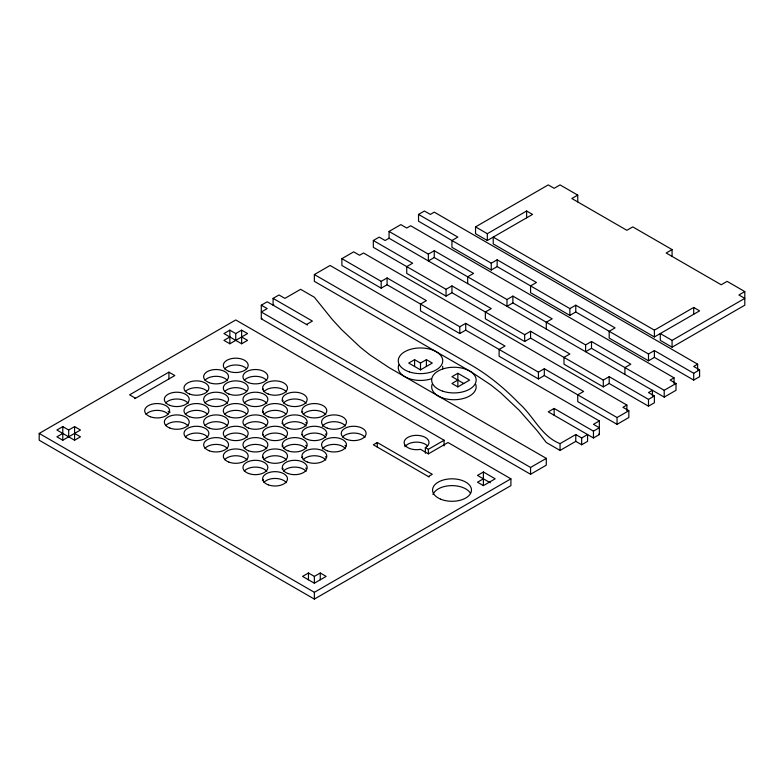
<?xml version="1.0" encoding="UTF-8"?>
<svg xmlns="http://www.w3.org/2000/svg" width="784" height="784" viewBox="0 0 784 784"><rect width="100%" height="100%" fill="white"/><g stroke="black" fill="none" stroke-linecap="round" stroke-linejoin="round"><path stroke-width="1.18" d="M425.359 453.25L425.359 447.595A12.426 7.174 0 0 0 421.596 435.953A12.426 7.174 0 0 0 404.152 442.176A12.426 7.174 0 0 0 420.498 449.33L428.358 453.867L448.017 442.519L510.913 478.828L510.913 485.619L314.364 599.094L39.2 440.226L39.2 433.434L235.749 319.96L444.087 440.245L444.087 445.9M273.832 304.77L273.087 305.192L273.087 298.381L278.986 294.98L284.886 298.381L300.605 289.306L314.364 297.244L332.298 319.519L341.452 329.486L360.121 347.067L369.646 354.691L389.05 367.598L546.291 458.385L546.291 465.186L530.562 474.271L261.297 318.814L261.297 305.192L267.197 301.791L307.485 325.046M314.364 274.557L471.605 365.334C489.245 375.614 505.023 388.815 519.204 403.456C533.669 416.226 541.274 436.286 560.05 443.626L575.77 434.552L581.669 437.962L587.559 434.552L587.559 441.363L581.669 444.763L575.77 441.363L560.05 450.437L546.291 442.499L537.383 430.975L519.204 410.267L500.535 392.676L491.009 385.052L471.605 372.145L314.364 281.358L314.364 274.557L330.084 265.472L599.358 420.939L599.358 434.552L593.459 437.962L548.251 411.855L554.151 408.454L593.459 431.151L599.358 427.741L593.459 424.34L599.358 420.939M341.883 258.671L381.191 281.358L387.09 277.957L426.398 300.654L420.498 304.055L420.498 310.866L459.806 333.563L465.706 330.152L538.432 372.145L544.321 368.735L583.629 391.432L577.739 394.832L577.739 401.643L617.047 424.34L628.837 417.529L628.837 410.728L617.047 417.529L544.321 375.546L538.432 378.946L499.114 356.259L499.114 349.448L505.014 346.038L465.706 323.351L459.806 326.752L387.09 284.768L381.191 288.169L341.883 265.472L341.883 258.671L353.672 251.86L359.572 255.261L363.502 252.997L626.877 405.054L626.877 410.728M373.331 240.512L412.639 263.208L406.739 266.609L406.739 273.42L446.047 296.117L451.947 292.706L524.672 334.699L530.562 331.289L569.87 353.986L563.98 357.386L563.98 364.197L603.288 386.894L609.188 383.494L648.495 406.181L654.385 402.78L654.385 395.969L648.495 399.379L609.188 376.683L603.288 380.083L530.562 338.1L524.672 341.501L485.355 318.814L485.355 312.003L491.254 308.592L451.947 285.905L446.047 289.306L373.331 247.323L373.331 240.512L379.221 237.111L385.12 240.512L389.05 238.238L664.215 397.106L676.014 390.295L676.014 383.494L670.114 380.083L674.044 377.819L674.044 383.494M389.05 238.238L389.05 231.437L400.849 224.626L406.739 228.026L410.669 225.763L674.044 377.819M418.538 214.414L457.846 237.111L451.947 240.512L451.947 247.323L491.254 270.019L497.154 266.609L569.87 308.592L575.77 305.192L615.077 327.888L609.188 331.289L609.188 338.1L648.495 360.797L654.385 357.386L693.703 380.083L699.593 376.683L699.593 369.872L693.703 373.272L654.385 350.585L648.495 353.986L575.77 312.003L569.87 315.403L530.562 292.706L530.562 285.905L536.462 282.495L497.154 259.798L491.254 263.208L418.538 221.225L418.538 214.414L424.428 211.004L430.328 214.414L434.258 212.141L697.633 364.197L697.633 369.872M62.789 433.415L56.889 436.825L62.789 440.226L80.478 430.014L74.578 426.614L68.678 430.014L62.789 426.614L56.889 430.014L74.578 440.226L80.478 436.825L74.578 433.415M229.849 336.963L223.95 340.374L229.849 343.774L247.538 333.563L241.639 330.152L235.749 333.563L229.849 330.152L223.95 333.563L241.639 343.774L247.538 340.374L241.639 336.963M134.779 398.664L174.812 375.546L168.923 372.145L129.615 394.832L135.505 398.243M261.297 318.814L262.032 318.382M306.505 324.478L312.395 321.077L273.087 298.381M389.05 231.437L428.358 254.124L434.258 250.723L473.565 273.42L467.666 276.821L467.666 283.632M475.535 226.89L487.325 233.701L526.632 211.004L532.532 214.414L487.325 240.512L475.535 233.701L475.535 226.89L548.251 184.906L554.151 188.317L560.05 184.906L577.739 195.118L577.739 201.929M546.291 329.025L546.291 322.214L552.181 318.814L512.873 296.117L506.983 299.517L434.258 257.534L428.358 260.935L428.358 254.124M577.739 195.118L571.84 198.528L626.877 230.3L632.766 226.89L672.074 249.586L672.074 256.397M414.599 359.66L408.709 363.061L420.498 369.872L432.288 363.061L426.398 359.66L420.498 363.061L414.599 359.66L414.599 366.471M624.907 374.409L624.907 367.598L630.806 364.197L591.499 341.501L585.599 344.911L512.873 302.918L506.983 306.328L506.983 299.517M457.846 380.083L451.947 383.494L457.846 386.894L469.636 380.083L457.846 373.272L451.947 376.683L463.736 383.494M672.074 249.586L666.184 252.997L721.211 284.768L727.111 281.358L744.8 291.579L744.8 305.192L672.074 347.175L660.285 340.374L660.285 333.563L672.074 340.374L744.8 298.381L738.9 294.98L744.8 291.579M428.358 476.554L432.288 474.291L377.261 442.519L373.331 444.783L429.113 476.976M676.014 383.494L664.215 390.295L591.499 348.312L585.599 351.712L585.599 344.911M425.359 447.595L428.358 449.33L444.087 440.245M654.385 330.152L693.703 307.465L699.593 310.866L654.385 336.963L493.224 243.912L493.224 237.111L654.385 330.152L654.385 336.963M308.465 572.996L302.575 576.397L314.364 583.208L326.154 576.397L320.264 572.996L314.364 576.397L308.465 572.996L308.465 579.797M483.395 478.808L477.495 482.209L483.395 485.619L495.184 478.808L483.395 471.997L477.495 475.408L490.274 482.777M626.877 405.054L622.937 407.317L628.837 410.728M697.633 364.197L693.703 366.471L699.593 369.872M261.297 305.192L267.197 308.592L261.297 312.003L530.562 467.46L546.291 458.385M39.2 433.434L314.364 592.302L510.913 478.828M654.385 395.969L648.495 392.568L652.425 390.295L652.425 395.969M598.623 434.13L599.358 434.552M693.703 307.465L693.703 314.266M693.703 373.272L693.703 380.083M672.074 340.374L672.074 347.175M664.215 390.295L664.215 397.106M654.385 350.585L654.385 357.386M648.495 353.986L648.495 360.797M648.495 399.379L648.495 406.181M617.047 417.529L617.047 424.34M609.188 376.683L609.188 383.494M603.288 380.083L603.288 386.894M593.459 431.151L593.459 437.962M591.499 341.501L591.499 348.312M581.669 437.962L581.669 444.763M575.77 305.192L575.77 312.003M575.77 434.552L575.77 441.363M569.87 308.592L569.87 315.403M560.05 443.626L560.05 450.437M554.151 408.454L554.151 415.265M544.321 368.735L544.321 375.546M538.432 372.145L538.432 378.946M530.562 331.289L530.562 338.1M530.562 467.46L530.562 474.271M526.632 211.004L526.632 217.815M524.672 334.699L524.672 341.501M512.873 296.117L512.873 302.918M497.154 259.798L497.154 266.609M491.254 263.208L491.254 270.019M487.325 233.701L487.325 240.512M483.395 471.997L483.395 485.619M465.706 323.351L465.706 330.152M459.806 326.752L459.806 333.563M457.846 373.272L457.846 386.894M451.947 285.905L451.947 292.706M446.047 289.306L446.047 296.117M434.258 250.723L434.258 257.534M428.358 449.33L428.358 453.848M426.398 359.66L426.398 366.471M420.498 363.061L420.498 369.872M404.779 444.783L404.779 445.635M387.09 277.957L387.09 284.768M381.191 281.358L381.191 288.169M377.261 442.519L377.261 447.037M320.264 572.996L320.264 579.797M314.364 576.397L314.364 583.208M314.364 592.302L314.364 599.094M241.639 330.152L241.639 343.774M235.749 333.563L235.749 340.374M229.849 330.152L229.849 343.774M168.923 372.145L168.923 378.946M74.578 426.614L74.578 440.226M68.678 430.014L68.678 436.825M62.789 426.614L62.789 440.226M475.672 384.268A22.236 12.838 0 0 1 453.916 399.732A22.236 12.838 0 0 1 432.151 384.268M442.617 366.275A22.236 12.838 0 0 1 442.617 368.931M431.288 378.829A22.236 12.838 0 0 1 407.308 377.937A22.236 12.838 0 0 1 398.733 364.972M404.936 446.772A12.426 7.174 0 0 1 415.667 442.147A12.426 7.174 0 0 1 427.447 445.831M283.053 423.027A12.426 7.174 0 0 1 282.083 423.448M263.934 414.324A12.426 7.174 0 0 1 274.802 410.355A12.426 7.174 0 0 1 285.935 414.06M326.301 457.199A12.426 7.174 0 0 1 325.35 456.719M322.391 449.046A12.426 7.174 0 0 1 333.7 444.401A12.426 7.174 0 0 1 345.411 448.703M306.642 445.851A12.426 7.174 0 0 1 305.691 445.371M303.241 437.021A12.426 7.174 0 0 1 314.688 433.052A12.426 7.174 0 0 1 325.752 437.354M302.702 434.375A12.426 7.174 0 0 1 301.732 434.797M283.592 425.673A12.426 7.174 0 0 1 295.029 421.704A12.426 7.174 0 0 1 306.103 426.006M263.395 411.678A12.426 7.174 0 0 1 262.424 412.11M244.285 402.976A12.426 7.174 0 0 1 255.721 399.007A12.426 7.174 0 0 1 266.795 403.309M224.626 391.628A12.426 7.174 0 0 1 235.494 387.659A12.426 7.174 0 0 1 246.627 391.363M204.977 402.976A12.426 7.174 0 0 1 216.413 399.007A12.426 7.174 0 0 1 227.487 403.309M204.977 380.279A12.426 7.174 0 0 1 216.413 376.31A12.426 7.174 0 0 1 227.487 380.622M170.108 412.237A12.426 7.174 0 0 1 168.109 411.326M165.659 402.976A12.426 7.174 0 0 1 177.106 399.007A12.426 7.174 0 0 1 188.17 403.309M263.395 457.072A12.426 7.174 0 0 1 262.424 457.493M244.285 448.37A12.426 7.174 0 0 1 255.721 444.401A12.426 7.174 0 0 1 266.795 448.703M204.977 425.673A12.426 7.174 0 0 1 216.413 421.704A12.426 7.174 0 0 1 227.487 426.006M283.592 471.057A12.426 7.174 0 0 1 295.029 467.097A12.426 7.174 0 0 1 306.103 471.4M185.318 414.324A12.426 7.174 0 0 1 196.186 410.355A12.426 7.174 0 0 1 207.319 414.06M224.626 437.021A12.426 7.174 0 0 1 236.072 433.052A12.426 7.174 0 0 1 247.136 437.354M283.053 468.42A12.426 7.174 0 0 1 282.083 468.842M263.934 459.708A12.426 7.174 0 0 1 275.38 455.749A12.426 7.174 0 0 1 286.444 460.051M263.395 479.769A12.426 7.174 0 0 1 262.424 480.19M244.285 471.057A12.426 7.174 0 0 1 255.721 467.097A12.426 7.174 0 0 1 266.795 471.4M146.01 414.324A12.426 7.174 0 0 1 156.869 410.355A12.426 7.174 0 0 1 168.011 414.06M204.977 448.37A12.426 7.174 0 0 1 216.413 444.401A12.426 7.174 0 0 1 227.487 448.703M165.659 425.673A12.426 7.174 0 0 1 177.106 421.704A12.426 7.174 0 0 1 188.17 426.006M263.934 482.405A12.426 7.174 0 0 1 275.38 478.446A12.426 7.174 0 0 1 286.444 482.748M185.318 437.021A12.426 7.174 0 0 1 196.755 433.052A12.426 7.174 0 0 1 207.829 437.354M224.626 459.708A12.426 7.174 0 0 1 236.072 455.749A12.426 7.174 0 0 1 247.136 460.051M302.702 457.072A12.426 7.174 0 0 1 301.732 457.493M283.592 448.37A12.426 7.174 0 0 1 295.029 444.401A12.426 7.174 0 0 1 306.103 448.703M185.318 391.628A12.426 7.174 0 0 1 196.186 387.659A12.426 7.174 0 0 1 207.319 391.363M263.395 434.375A12.426 7.174 0 0 1 262.424 434.797M244.285 425.673A12.426 7.174 0 0 1 255.721 421.704A12.426 7.174 0 0 1 266.795 426.006M306.642 468.548A12.426 7.174 0 0 1 305.691 468.068M303.241 459.708A12.426 7.174 0 0 1 314.688 455.749A12.426 7.174 0 0 1 325.752 460.051M224.626 414.324A12.426 7.174 0 0 1 235.494 410.355A12.426 7.174 0 0 1 246.627 414.06M283.053 445.724A12.426 7.174 0 0 1 282.083 446.145M263.934 437.021A12.426 7.174 0 0 1 275.38 433.052A12.426 7.174 0 0 1 286.444 437.354M326.301 434.503A12.426 7.174 0 0 1 325.35 434.022M322.391 426.349A12.426 7.174 0 0 1 333.7 421.704A12.426 7.174 0 0 1 345.411 426.006M224.626 368.931A12.426 7.174 0 0 1 235.494 364.972A12.426 7.174 0 0 1 246.627 368.676M302.702 411.678A12.426 7.174 0 0 1 301.732 412.11M283.592 402.976A12.426 7.174 0 0 1 295.029 399.007A12.426 7.174 0 0 1 306.103 403.309M263.395 388.982A12.426 7.174 0 0 1 262.424 389.413M244.285 380.279A12.426 7.174 0 0 1 255.721 376.31A12.426 7.174 0 0 1 266.795 380.622M345.95 445.851A12.426 7.174 0 0 1 344.999 445.371M342.559 437.021A12.426 7.174 0 0 1 353.996 433.052A12.426 7.174 0 0 1 365.07 437.354M283.053 400.33A12.426 7.174 0 0 1 282.083 400.761M263.934 391.628A12.426 7.174 0 0 1 275.38 387.659A12.426 7.174 0 0 1 286.444 391.961M306.642 423.154A12.426 7.174 0 0 1 305.691 422.674M303.241 414.324A12.426 7.174 0 0 1 314.688 410.355A12.426 7.174 0 0 1 325.752 414.658M432.974 494.547A19.453 11.231 0 0 1 451.025 485.629A19.453 11.231 0 0 1 470.557 493.44M442.793 391.206A22.236 12.838 0 0 0 476.153 380.083A22.236 12.838 0 0 0 442.793 368.97A22.236 12.838 0 0 0 442.793 391.206M409.385 371.91A22.236 12.838 0 0 0 442.735 360.797A22.236 12.838 0 0 0 409.385 349.674A22.236 12.838 0 0 0 409.385 371.91M268.255 416.755A12.426 7.174 0 0 0 287.463 411.139A12.426 7.174 0 0 0 269.441 404.338A12.426 7.174 0 0 0 268.255 416.755M327.222 450.79A12.426 7.174 0 0 0 346.43 445.185A12.426 7.174 0 0 0 328.408 438.383A12.426 7.174 0 0 0 327.222 450.79M307.563 439.442A12.426 7.174 0 0 0 326.771 433.836A12.426 7.174 0 0 0 308.749 427.035A12.426 7.174 0 0 0 307.563 439.442M287.914 428.103A12.426 7.174 0 0 0 307.122 422.488A12.426 7.174 0 0 0 289.1 415.687A12.426 7.174 0 0 0 287.914 428.103M248.597 405.406A12.426 7.174 0 0 0 267.814 399.791A12.426 7.174 0 0 0 249.792 392.99A12.426 7.174 0 0 0 248.597 405.406M228.948 394.058A12.426 7.174 0 0 0 248.156 388.443A12.426 7.174 0 0 0 230.133 381.641A12.426 7.174 0 0 0 228.948 394.058M209.289 405.406A12.426 7.174 0 0 0 228.507 399.791A12.426 7.174 0 0 0 210.484 392.99A12.426 7.174 0 0 0 209.289 405.406M209.289 382.71A12.426 7.174 0 0 0 228.507 377.094A12.426 7.174 0 0 0 210.484 370.293A12.426 7.174 0 0 0 209.289 382.71M169.981 405.406A12.426 7.174 0 0 0 189.189 399.791A12.426 7.174 0 0 0 171.167 392.99A12.426 7.174 0 0 0 169.981 405.406M248.597 450.79A12.426 7.174 0 0 0 267.814 445.185A12.426 7.174 0 0 0 249.792 438.383A12.426 7.174 0 0 0 248.597 450.79M209.289 428.103A12.426 7.174 0 0 0 228.507 422.488A12.426 7.174 0 0 0 210.484 415.687A12.426 7.174 0 0 0 209.289 428.103M287.914 473.487A12.426 7.174 0 0 0 307.122 467.881A12.426 7.174 0 0 0 289.1 461.08A12.426 7.174 0 0 0 287.914 473.487M189.64 416.755A12.426 7.174 0 0 0 208.848 411.139A12.426 7.174 0 0 0 190.826 404.338A12.426 7.174 0 0 0 189.64 416.755M228.948 439.442A12.426 7.174 0 0 0 248.156 433.836A12.426 7.174 0 0 0 230.133 427.035A12.426 7.174 0 0 0 228.948 439.442M268.255 462.139A12.426 7.174 0 0 0 287.463 456.533A12.426 7.174 0 0 0 269.441 449.732A12.426 7.174 0 0 0 268.255 462.139M248.597 473.487A12.426 7.174 0 0 0 267.814 467.881A12.426 7.174 0 0 0 249.792 461.08A12.426 7.174 0 0 0 248.597 473.487M150.332 416.755A12.426 7.174 0 0 0 169.54 411.139A12.426 7.174 0 0 0 151.518 404.338A12.426 7.174 0 0 0 150.332 416.755M209.289 450.79A12.426 7.174 0 0 0 228.507 445.185A12.426 7.174 0 0 0 210.484 438.383A12.426 7.174 0 0 0 209.289 450.79M169.981 428.103A12.426 7.174 0 0 0 189.189 422.488A12.426 7.174 0 0 0 171.167 415.687A12.426 7.174 0 0 0 169.981 428.103M268.255 484.835A12.426 7.174 0 0 0 287.463 479.22A12.426 7.174 0 0 0 269.441 472.429A12.426 7.174 0 0 0 268.255 484.835M189.64 439.442A12.426 7.174 0 0 0 208.848 433.836A12.426 7.174 0 0 0 190.826 427.035A12.426 7.174 0 0 0 189.64 439.442M228.948 462.139A12.426 7.174 0 0 0 248.156 456.533A12.426 7.174 0 0 0 230.133 449.732A12.426 7.174 0 0 0 228.948 462.139M287.914 450.79A12.426 7.174 0 0 0 307.122 445.185A12.426 7.174 0 0 0 289.1 438.383A12.426 7.174 0 0 0 287.914 450.79M189.64 394.058A12.426 7.174 0 0 0 208.848 388.443A12.426 7.174 0 0 0 190.826 381.641A12.426 7.174 0 0 0 189.64 394.058M248.597 428.103A12.426 7.174 0 0 0 267.814 422.488A12.426 7.174 0 0 0 249.792 415.687A12.426 7.174 0 0 0 248.597 428.103M307.563 462.139A12.426 7.174 0 0 0 326.771 456.533A12.426 7.174 0 0 0 308.749 449.732A12.426 7.174 0 0 0 307.563 462.139M228.948 416.755A12.426 7.174 0 0 0 248.156 411.139A12.426 7.174 0 0 0 230.133 404.338A12.426 7.174 0 0 0 228.948 416.755M268.255 439.442A12.426 7.174 0 0 0 287.463 433.836A12.426 7.174 0 0 0 269.441 427.035A12.426 7.174 0 0 0 268.255 439.442M327.222 428.103A12.426 7.174 0 0 0 346.43 422.488A12.426 7.174 0 0 0 328.408 415.687A12.426 7.174 0 0 0 327.222 428.103M228.948 371.361A12.426 7.174 0 0 0 248.156 365.746A12.426 7.174 0 0 0 230.133 358.954A12.426 7.174 0 0 0 228.948 371.361M287.914 405.406A12.426 7.174 0 0 0 307.122 399.791A12.426 7.174 0 0 0 289.1 392.99A12.426 7.174 0 0 0 287.914 405.406M248.597 382.71A12.426 7.174 0 0 0 267.814 377.094A12.426 7.174 0 0 0 249.792 370.293A12.426 7.174 0 0 0 248.597 382.71M346.871 439.442A12.426 7.174 0 0 0 366.089 433.836A12.426 7.174 0 0 0 348.067 427.035A12.426 7.174 0 0 0 346.871 439.442M268.255 394.058A12.426 7.174 0 0 0 287.463 388.443A12.426 7.174 0 0 0 269.441 381.641A12.426 7.174 0 0 0 268.255 394.058M307.563 416.755A12.426 7.174 0 0 0 326.771 411.139A12.426 7.174 0 0 0 308.749 404.338A12.426 7.174 0 0 0 307.563 416.755M440.598 499.153A19.453 11.231 0 0 0 471.37 491.215A19.453 11.231 0 0 0 444.087 479.798A19.453 11.231 0 0 0 440.598 499.153"/></g></svg>
